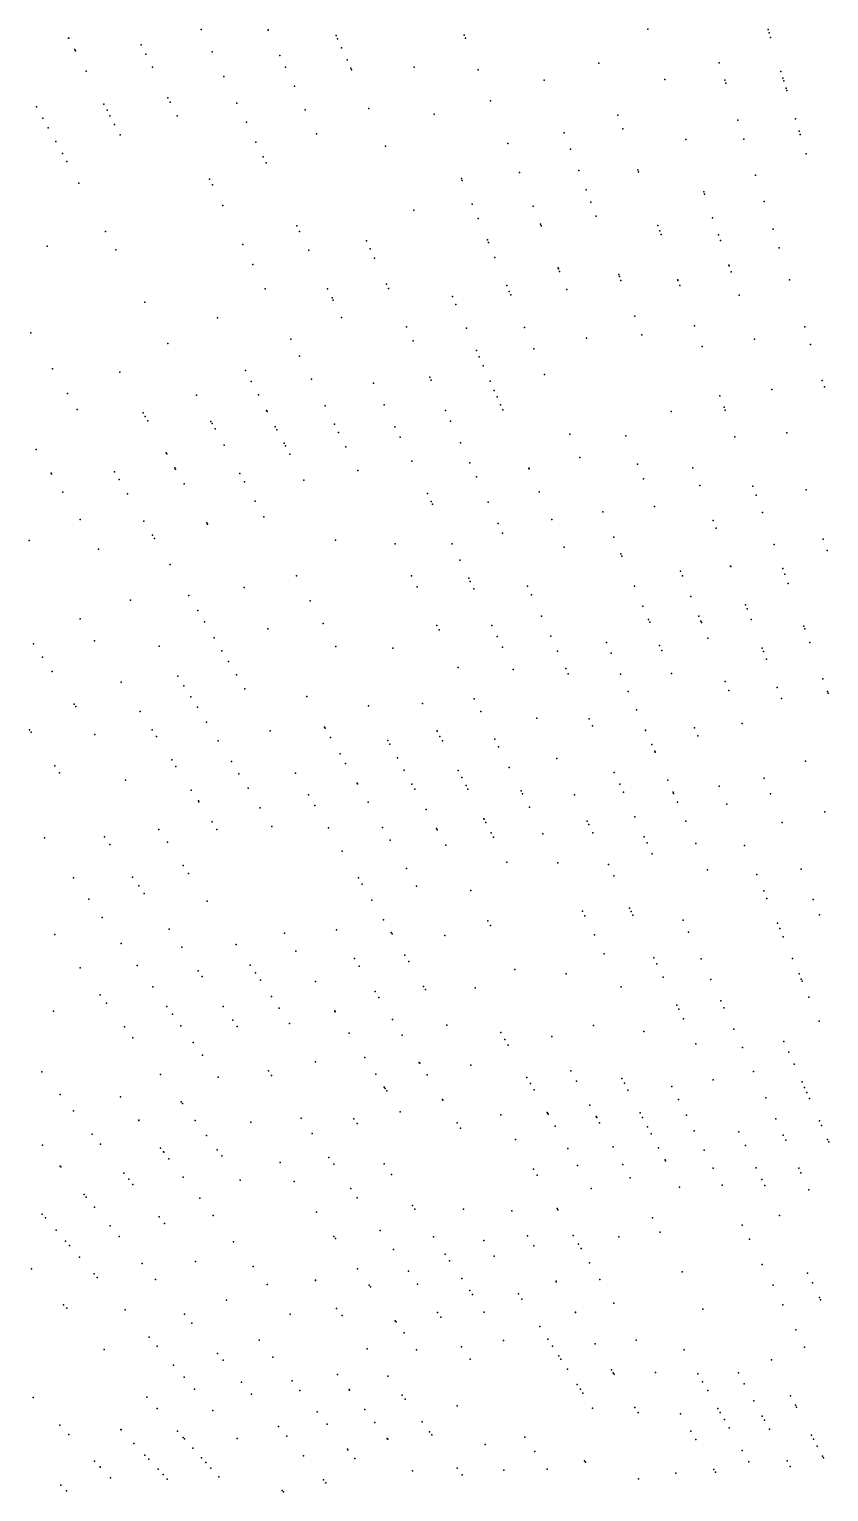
# Model space of a CAD drawing. Header units: metres. Extents: x -4327 to 4266, y -3886 to 3992.
# Drawn here: x -567.3 to -299.1, y 554.5 to 1045 of the extents above; entities that cross this region are included whole.
import ezdxf

# ---------------------------------------------------------------- set-up
doc = ezdxf.new("R2010")
doc.units = ezdxf.units.M

msp = doc.modelspace()

# ---------------------------------------------------------------- linework, layer by layer
for p in [(-509.64, 1044.92, 2439.1), (-359.8, 1044.95, 2465.92), (-319.46, 1044.91, 2452.34), (-554.05, 1042.01, 2458.69), (-554.02, 1041.95, 2455.11), (-487.15, 1044.7, 2456.22), (-487.11, 1044.61, 2484.13), (-464.29, 1042.82, 2470.81), (-463.82, 1041.75, 2450.68), (-421.39, 1042.97, 2484.46), (-420.97, 1041.93, 2474.81), (-319.1, 1043.73, 2453.17), (-318.63, 1042.18, 2474.93), (-551.99, 1038.15, 2480.72), (-551.74, 1037.68, 2479.59), (-529.74, 1039.67, 2475.81), (-528.15, 1036.55, 2461.43), (-505.96, 1037.38, 2491.11), (-483.18, 1036.17, 2474.66), (-462.47, 1038.73, 2450.57), (-548.14, 1030.9, 2487.9), (-525.93, 1032.2, 2461.52), (-481.33, 1032.22, 2475.85), (-460.66, 1034.66, 2469.14), (-459.42, 1031.87, 2455.41), (-459.18, 1031.35, 2479.04), (-438.15, 1032.22, 2480.29), (-416.68, 1031.32, 2481.89), (-376.19, 1033.59, 2461.42), (-335.85, 1033.65, 2442.89), (-315.14, 1030.78, 2437.02), (-501.95, 1029.14, 2467.8), (-478.34, 1025.81, 2474.69), (-394.58, 1027.91, 2463.93), (-354.02, 1028.14, 2469.44), (-333.98, 1027.9, 2476.42), (-333.65, 1026.88, 2462.98), (-314.46, 1028.54, 2435.32), (-314.19, 1027.68, 2491.91), (-313.42, 1025.16, 2456.26), (-520.72, 1021.96, 2464.96), (-519.96, 1020.48, 2464.91), (-412.51, 1020.99, 2475.1), (-313.18, 1024.36, 2465.35), (-564.83, 1018.97, 2486.05), (-542.27, 1019.86, 2440.46), (-541.17, 1017.79, 2442.39), (-540.18, 1015.94, 2455.26), (-517.63, 1015.91, 2482.15), (-497.59, 1020.21, 2481.74), (-474.66, 1017.91, 2477.02), (-453.41, 1018.38, 2447.87), (-431.45, 1016.44, 2481.95), (-369.86, 1016.19, 2459.51), (-562.69, 1015.11, 2469.62), (-560.89, 1011.88, 2454.78), (-538.63, 1013.01, 2455.16), (-494.44, 1013.76, 2466.05), (-368.19, 1011.6, 2455.65), (-329.61, 1014.42, 2451.24), (-310.28, 1014.88, 2468.27), (-309.04, 1010.82, 2458.4), (-558.38, 1007.35, 2447.27), (-536.78, 1009.53, 2467.74), (-491.21, 1007.12, 2449.91), (-470.9, 1009.84, 2446.73), (-447.81, 1005.79, 2453), (-406.71, 1006.65, 2461.99), (-387.79, 1010.23, 2450.19), (-347.07, 1007.96, 2457.22), (-327.54, 1008.06, 2454.14), (-308.7, 1009.7, 2466.79), (-556.12, 1003.26, 2465.19), (-488.76, 1002.11, 2473.31), (-385.69, 1004.76, 2462.32), (-306.68, 1003.12, 2461.84), (-554.62, 1000.56, 2469.11), (-487.82, 1000.18, 2497.56), (-487.79, 1000.12, 2493.75), (-402.78, 996.92, 2452.67), (-382.93, 997.56, 2462.95), (-363.17, 997.8, 2480.81), (-362.93, 997.13, 2456.89), (-323.61, 995.96, 2495.42), (-550.6, 993.31, 2479.53), (-506.82, 994.7, 2480.07), (-505.82, 992.72, 2457.21), (-422.3, 994.87, 2469.06), (-422.02, 994.21, 2460.1), (-380.45, 991.11, 2458.04), (-418.67, 986.32, 2455.12), (-378.87, 986.98, 2458.86), (-341.03, 990.41, 2473.33), (-340.75, 989.61, 2497.84), (-320.76, 987.19, 2462.14), (-502.29, 985.8, 2483.17), (-438.21, 984.24, 2432.32), (-416.63, 981.52, 2479.99), (-398.23, 985.65, 2476.2), (-377.06, 982.28, 2484.38), (-338.04, 981.75, 2478.01), (-541.63, 977.12, 2496.42), (-477.5, 979.02, 2484.73), (-476.56, 977.09, 2465.19), (-395.75, 979.53, 2460.81), (-395.55, 979.02, 2478.17), (-356.38, 979.15, 2479.18), (-355.71, 977.3, 2463.19), (-317.73, 977.88, 2472.75), (-561.3, 972.21, 2479.45), (-495.65, 972.76, 2464.78), (-454.19, 974.01, 2462.45), (-452.95, 971.35, 2466.73), (-413.58, 974.34, 2461.84), (-413.2, 973.43, 2459.55), (-355.26, 976.06, 2478.93), (-336.07, 976.01, 2471.06), (-335.41, 974.09, 2466.22), (-315.71, 971.64, 2445.69), (-538.2, 970.94, 2455.46), (-473.52, 970.87, 2467.69), (-451.46, 968.16, 2499.55), (-411.05, 968.38, 2450.47), (-492.21, 966.02, 2469.48), (-389.86, 964.93, 2468.59), (-389.74, 964.63, 2460.32), (-389.37, 963.73, 2458.02), (-369.53, 962.66, 2487.5), (-369.3, 962.06, 2463.12), (-332.55, 965.8, 2475.54), (-332.49, 965.63, 2471.29), (-331.78, 963.56, 2462.19), (-488.08, 957.92, 2463.36), (-467.21, 957.92, 2452.97), (-447.4, 959.46, 2451.16), (-446.71, 957.98, 2469.55), (-407.09, 959.05, 2452.63), (-406.24, 957.03, 2454.92), (-386.93, 957.7, 2465.09), (-368.78, 960.72, 2471.03), (-349.76, 960.95, 2470.73), (-349.66, 960.67, 2473.83), (-349.06, 959.04, 2473.46), (-312.21, 960.87, 2471.47), (-528.5, 953.43, 2464.69), (-465.71, 954.85, 2456.09), (-465.32, 954.05, 2454.02), (-425.31, 955.27, 2491.73), (-424.17, 952.69, 2492.64), (-405.74, 955.85, 2489.62), (-329.11, 955.79, 2453.68), (-504.12, 948.12, 2486.27), (-462.49, 948.25, 2476.1), (-364.18, 948.72, 2482.02), (-566.72, 943.18, 2458.77), (-440.73, 945.15, 2477.46), (-420.59, 944.67, 2483.04), (-401.11, 944.95, 2476.41), (-361.78, 942.47, 2454.23), (-344.11, 945.45, 2488.29), (-307.09, 945.11, 2457.69), (-520.8, 939.55, 2457.74), (-479.47, 941, 2441.63), (-438.52, 940.41, 2468.81), (-417.26, 937.19, 2494), (-398.06, 937.76, 2476.66), (-380.35, 941.4, 2441.82), (-341.59, 938.52, 2450.81), (-324.02, 941.03, 2446.03), (-305.19, 939.26, 2477.4), (-476.57, 935.33, 2486.22), (-416.34, 935.11, 2488.45), (-415, 932.11, 2468.98), (-559.44, 931.06, 2448.64), (-536.9, 929.93, 2497.44), (-494.75, 930.5, 2473.34), (-472.61, 927.55, 2492.06), (-432.87, 928.29, 2470.87), (-432.41, 927.3, 2495.12), (-394.39, 929.13, 2469.15), (-301.25, 927.15, 2441.57), (-554.48, 922.81, 2459.44), (-511.21, 922.25, 2478.52), (-492.79, 926.8, 2467.25), (-490.4, 922.3, 2470.22), (-451.76, 926.24, 2448.19), (-412.69, 926.92, 2470.51), (-411.29, 923.77, 2469.76), (-318.22, 924.18, 2440.28), (-300.54, 924.97, 2470.99), (-551.23, 917.41, 2481.81), (-468.05, 918.6, 2483.24), (-448.19, 918.93, 2493.26), (-410.34, 921.63, 2475.58), (-409.17, 919.02, 2472.42), (-408.43, 917.36, 2471.81), (-335.59, 922.03, 2469.19), (-334.18, 918.15, 2486.41), (-529.01, 916.28, 2475.64), (-528.34, 915.11, 2476.22), (-527.47, 913.6, 2475.87), (-506.33, 913.44, 2500.13), (-505.91, 912.68, 2471.48), (-487.64, 917.12, 2478.93), (-487.46, 916.78, 2478.01), (-464.92, 912.45, 2466.61), (-427.64, 917.08, 2490.81), (-426, 913.56, 2473.5), (-351.9, 916.72, 2482.88), (-333.83, 917.2, 2433.02), (-504.91, 910.89, 2500.81), (-484.74, 911.66, 2483.14), (-484.2, 910.64, 2461.41), (-463.54, 909.75, 2482.21), (-444.62, 911.6, 2473.37), (-442.9, 908.09, 2498.72), (-385.89, 909.1, 2450.2), (-367.1, 908.61, 2485.81), (-330.59, 908.29, 2463.67), (-313.18, 909.54, 2471.66), (-564.89, 904.01, 2460.78), (-521.29, 902.89, 2480.56), (-521.08, 902.55, 2472.05), (-501.93, 905.5, 2463.27), (-481.79, 906.12, 2449.18), (-481.31, 905.21, 2473.18), (-461.07, 904.9, 2472.82), (-422.6, 906.26, 2480.8), (-518.38, 897.87, 2470.52), (-479.86, 902.49, 2473.37), (-438.98, 900.05, 2480.49), (-419.48, 899.57, 2485.92), (-399.71, 897.77, 2453.51), (-399.7, 897.74, 2465.1), (-382.6, 901.34, 2491.76), (-363.23, 899.03, 2479.39), (-344.65, 897.84, 2459.14), (-559.94, 896.09, 2494.97), (-559.8, 895.87, 2464.37), (-538.67, 896.5, 2450.92), (-537.15, 893.97, 2470.1), (-518.15, 897.46, 2450.65), (-496.65, 895.98, 2448.59), (-495.08, 893.14, 2471.06), (-475.17, 893.67, 2472.07), (-457.05, 897, 2485.88), (-417.25, 894.8, 2453.29), (-399.58, 897.48, 2456.59), (-361.27, 894.18, 2481.97), (-555.94, 889.69, 2469.66), (-534.27, 889.18, 2468.11), (-515.25, 892.45, 2474.5), (-433.7, 889.22, 2446.8), (-396.18, 889.84, 2455.08), (-342.38, 891.92, 2482.78), (-324.54, 891.68, 2457.94), (-323.47, 888.74, 2457.81), (-306.63, 890.52, 2463.6), (-491.51, 886.7, 2460.85), (-432.41, 886.57, 2486.22), (-431.98, 885.69, 2475.85), (-413.29, 886.3, 2464.84), (-374.85, 883.09, 2480.98), (-357.52, 884.9, 2476.19), (-321.35, 882.9, 2498.42), (-550.22, 880.54, 2474.21), (-528.77, 880.02, 2469.06), (-507.71, 879.37, 2503.4), (-507.44, 878.91, 2448.24), (-488.59, 881.44, 2484.64), (-409.96, 879.17, 2472.51), (-392.03, 880.5, 2437.08), (-337.88, 880.2, 2458.14), (-567.26, 873.5, 2459.29), (-525.94, 875.3, 2509.71), (-525.26, 874.18, 2452.67), (-464.5, 873.6, 2462.41), (-408.48, 875.98, 2440.04), (-371.22, 874.55, 2477.05), (-336.88, 877.6, 2466.97), (-300.93, 873.96, 2482.51), (-544.01, 870.6, 2442.53), (-444.49, 872.36, 2448.24), (-425.46, 872.32, 2481.72), (-387.88, 871.2, 2442.43), (-368.88, 869.03, 2465.43), (-317.43, 872.13, 2451.71), (-299.62, 870.16, 2509.31), (-519.98, 865.4, 2477.43), (-422.82, 866.9, 2434.93), (-368.52, 868.18, 2491.46), (-332, 864.88, 2488.13), (-331.97, 864.8, 2451.05), (-314.52, 864.13, 2486.39), (-477.64, 861.69, 2451.97), (-439.01, 861.61, 2476.66), (-419.84, 860.8, 2476.78), (-419.33, 859.75, 2473.75), (-348.77, 863.23, 2475.73), (-348.13, 861.65, 2475.3), (-313.79, 862.14, 2505.82), (-312.65, 859.01, 2484.14), (-533.34, 853.52, 2485.19), (-513.76, 855.04, 2482.59), (-495.18, 857.67, 2472.54), (-437.13, 857.92, 2446.33), (-418.14, 857.32, 2474.79), (-400.19, 858.22, 2460.84), (-398.81, 855.26, 2480.56), (-364.25, 858.12, 2470.73), (-345.32, 854.7, 2479.96), (-510.76, 850.04, 2464.19), (-472.99, 853.3, 2486.71), (-361.42, 851.44, 2455.56), (-327.01, 851.9, 2500.72), (-326.49, 850.55, 2479.95), (-550.18, 847.2, 2478.82), (-508.45, 846.2, 2484.29), (-487.18, 843.83, 2459.8), (-468.72, 845.6, 2448.53), (-430.55, 845.01, 2468.59), (-412.13, 844.99, 2463.18), (-395.47, 848.1, 2504.92), (-359.51, 846.95, 2450.72), (-359.15, 846.1, 2476.95), (-342.65, 848.09, 2469.01), (-341.99, 846.47, 2456.06), (-341.79, 845.96, 2466.93), (-325.14, 847.01, 2469.62), (-307.46, 844.73, 2476.12), (-307.14, 843.87, 2494.79), (-565.81, 838.85, 2475.17), (-545.42, 839.88, 2476.7), (-505.2, 840.8, 2476.3), (-429.81, 843.55, 2452.35), (-410.35, 841.34, 2472.75), (-392.34, 841.38, 2456.43), (-373.69, 839.32, 2505.09), (-339.69, 840.75, 2472.46), (-305.46, 839.25, 2476.9), (-562.79, 834.37, 2477.37), (-523.69, 838.07, 2455.61), (-502.63, 836.52, 2491.43), (-464.45, 837.88, 2477.48), (-445.27, 837.43, 2497.2), (-408.55, 837.66, 2466.01), (-390.03, 836.42, 2462.23), (-372.09, 835.73, 2507.06), (-355.82, 838.26, 2453.98), (-355.11, 836.58, 2494.87), (-321.44, 837.38, 2466.47), (-321.03, 836.31, 2497.18), (-559.56, 829.59, 2467.03), (-500.48, 832.94, 2441.48), (-423.37, 830.92, 2451.36), (-404.9, 830.17, 2468.35), (-387.32, 830.6, 2490.48), (-320.02, 833.68, 2463.92), (-536.42, 826.01, 2455.06), (-517.41, 828.03, 2449.3), (-515.38, 824.79, 2470.99), (-497.75, 828.39, 2467.22), (-386.45, 828.75, 2489.1), (-368.92, 828.6, 2485.69), (-351.85, 828.9, 2501.62), (-333.79, 826.17, 2462.76), (-316.35, 824.13, 2490.69), (-301.03, 827.07, 2487.64), (-513.02, 821.01, 2487.5), (-494.94, 823.72, 2481.15), (-474.1, 821.17, 2492.48), (-417.98, 820.34, 2485.19), (-366.37, 822.87, 2493.81), (-332.56, 823.13, 2462.08), (-314.95, 820.48, 2454.13), (-299.47, 822.79, 2466.18), (-299.27, 822.24, 2460.28), (-552.16, 818.61, 2461.32), (-551.61, 817.8, 2462.79), (-530.03, 816.18, 2468.6), (-510.86, 817.54, 2472.99), (-453.42, 817.99, 2495.23), (-435.35, 818.78, 2486.45), (-415.82, 816.1, 2505.85), (-363.63, 816.74, 2496.5), (-567.19, 810.03, 2476.63), (-525.99, 809.95, 2493.51), (-507.75, 812.57, 2490.01), (-486.47, 809.63, 2486.92), (-468.18, 810.91, 2494.02), (-467.95, 810.51, 2484.58), (-430.48, 809.62, 2466.84), (-430.44, 809.54, 2466.61), (-396.97, 813.9, 2456.67), (-379.41, 813.66, 2481.33), (-378.33, 811.33, 2470.03), (-360.6, 809.92, 2492.79), (-360.55, 809.8, 2479.56), (-344.12, 810.7, 2467.8), (-328.09, 812.06, 2449.9), (-566.57, 809.15, 2489.71), (-545.27, 808.4, 2461.66), (-524.55, 807.74, 2470.66), (-503.85, 806.32, 2470.88), (-466.16, 807.41, 2470.97), (-447.01, 806.43, 2468.15), (-446.32, 805.19, 2501.74), (-429.49, 807.75, 2486.02), (-428.69, 806.25, 2485.58), (-411.12, 806.88, 2485.94), (-358.44, 805.07, 2486.45), (-342.95, 807.94, 2485.05), (-519.45, 799.89, 2482.6), (-462.99, 801.93, 2499.49), (-443.77, 800.58, 2474.9), (-409.81, 804.31, 2486.46), (-390.34, 800.32, 2456.87), (-357.45, 802.84, 2483.86), (-357.28, 802.46, 2482.69), (-558.68, 797.88, 2474.71), (-557.08, 795.6, 2475.54), (-518.06, 797.74, 2492.15), (-499.47, 799.31, 2473.51), (-496.94, 795.27, 2497.77), (-477.94, 795.43, 2475.8), (-461.13, 798.7, 2472.87), (-441.46, 796.42, 2487.04), (-423.44, 796.38, 2459.32), (-406.27, 797.35, 2490.34), (-371.04, 795.69, 2460.03), (-306.89, 799.49, 2476.09), (-534.93, 793.07, 2446.1), (-512.9, 789.79, 2475.42), (-493.88, 790.37, 2466.01), (-457.32, 792.09, 2456.5), (-457.21, 791.91, 2476.58), (-438.89, 791.78, 2464.22), (-437.93, 790.04, 2496.61), (-422.19, 794.01, 2460.3), (-420.75, 791.32, 2472.85), (-420.12, 790.13, 2473.34), (-369.22, 791.79, 2486.48), (-353.09, 793.06, 2466.43), (-335.82, 791.14, 2450.39), (-320.71, 793.78, 2506.31), (-510.52, 786.13, 2467.99), (-510.35, 785.87, 2475.32), (-473.58, 788.17, 2486.16), (-453.62, 785.69, 2477.89), (-402.28, 789.52, 2470.12), (-401.78, 788.54, 2479.81), (-384.42, 788.18, 2500.17), (-367.93, 789.03, 2503.97), (-351.31, 789.05, 2471.15), (-351.11, 788.61, 2478.47), (-349.84, 785.76, 2469.5), (-333.22, 785.02, 2501.1), (-318.6, 788.56, 2498.73), (-489.81, 783.86, 2482.51), (-471.44, 784.6, 2474.9), (-434.18, 783.28, 2479.47), (-414.83, 780.19, 2450.56), (-414.72, 779.98, 2483.84), (-399.47, 784, 2486.93), (-364.12, 780.85, 2465.02), (-300.37, 782.49, 2462.52), (-523.8, 776.56, 2503.24), (-505.96, 779.11, 2458.06), (-504.3, 776.56, 2458.14), (-485.87, 777.55, 2454.33), (-466.92, 777.08, 2480.26), (-448.72, 777.21, 2463.63), (-430.65, 776.92, 2480.49), (-430.42, 776.5, 2453.83), (-414.16, 778.93, 2450.81), (-412.29, 775.4, 2469.23), (-394.95, 775.14, 2467.37), (-380.11, 779.35, 2467.85), (-379.56, 778.22, 2503.5), (-378.22, 775.47, 2490.27), (-346.98, 779.34, 2475.37), (-314.69, 778.89, 2499.35), (-562.14, 773.73, 2477.3), (-542.05, 774.13, 2492.35), (-540.27, 771.58, 2459.82), (-520.92, 772.29, 2477.13), (-446.25, 772.93, 2466.76), (-427.54, 771.31, 2479.6), (-411.54, 773.99, 2469), (-360.98, 774.13, 2478.44), (-360.04, 772.1, 2494.01), (-343.64, 771.83, 2460.22), (-327.36, 771.22, 2497.2), (-462.25, 769.31, 2459.62), (-407.1, 765.63, 2476.58), (-389.99, 765.39, 2470.67), (-358.3, 768.37, 2460.01), (-552.43, 760.35, 2470.52), (-532.59, 760.62, 2452.88), (-515.63, 764.46, 2493.19), (-513.87, 761.84, 2480.5), (-456.85, 760.32, 2464.22), (-440.77, 763.43, 2453.17), (-373.02, 764.8, 2456.02), (-371.17, 761.02, 2496.58), (-339.72, 763.02, 2462.72), (-323.22, 761.46, 2488.09), (-308.35, 763.2, 2466.79), (-530.5, 757.64, 2467.61), (-455.59, 758.23, 2461.64), (-437.36, 757.53, 2489.55), (-419.12, 756.12, 2464.78), (-320.91, 756.01, 2474.78), (-547.26, 753.24, 2471.71), (-528.7, 755.06, 2492.26), (-507.59, 752.53, 2491.82), (-452.39, 752.91, 2499.93), (-319.83, 753.47, 2498.33), (-304.27, 753.1, 2488.29), (-542.75, 747.03, 2492.46), (-448.4, 746.27, 2469.26), (-413.48, 745.94, 2492.36), (-381.74, 749.2, 2461.6), (-380.94, 747.64, 2478.57), (-365.88, 750.17, 2487.72), (-365.35, 749.07, 2497.62), (-364.76, 747.88, 2489.1), (-347.93, 746.15, 2476.23), (-302.17, 747.89, 2475.65), (-558.63, 741.33, 2505.58), (-520.36, 743.14, 2473.64), (-481.69, 741.74, 2473.91), (-464.21, 742.9, 2467.36), (-445.83, 741.98, 2494.05), (-445.58, 741.57, 2483.9), (-427.81, 740.99, 2465.24), (-412.6, 744.35, 2460.74), (-377.66, 741.19, 2479.42), (-346.08, 742.17, 2481.1), (-316.31, 745.18, 2479.97), (-315.54, 743.36, 2478.51), (-536.46, 738.38, 2455.36), (-516.12, 737.09, 2465.96), (-497.82, 738.04, 2477.4), (-314.33, 740.51, 2469), (-531.05, 730.93, 2471.81), (-493.14, 731.11, 2479.6), (-477.79, 735.73, 2470.89), (-458.18, 733.25, 2456.53), (-441.31, 734.46, 2508.44), (-439.98, 732.24, 2456.98), (-374.44, 734.88, 2480.73), (-357.78, 733.56, 2486.48), (-356.78, 731.51, 2465.91), (-341.87, 733.15, 2473.58), (-311.25, 733.26, 2481.53), (-550.22, 730.16, 2467.84), (-510.56, 729.15, 2464.42), (-509.25, 727.29, 2462.32), (-491.36, 728.48, 2466.4), (-489.71, 726.03, 2470.9), (-456.62, 730.74, 2491.45), (-404.43, 729.62, 2464.12), (-387.19, 728.2, 2512.61), (-354.59, 727.02, 2468.87), (-338.66, 726.26, 2473.17), (-309.06, 728.1, 2473.35), (-308.34, 726.4, 2462.92), (-543.43, 721.16, 2474.65), (-525.84, 723.75, 2468.39), (-471.23, 725.63, 2492.87), (-451.27, 722.18, 2488.58), (-434.97, 723.92, 2459.28), (-434.36, 722.89, 2500.09), (-417.7, 723.47, 2517.25), (-368.77, 723.75, 2470.12), (-308.05, 725.72, 2465.25), (-541.32, 718.35, 2465.02), (-521.08, 717.21, 2501.29), (-502.22, 717.24, 2453.44), (-486.04, 720.58, 2473.75), (-483.4, 716.67, 2456.06), (-450.05, 720.24, 2477.47), (-350.04, 717.68, 2473.56), (-349.35, 716.26, 2464.09), (-335.32, 719.11, 2504.57), (-334.23, 716.76, 2463.68), (-305.75, 720.3, 2474.73), (-559.14, 715.66, 2459.69), (-519.2, 714.62, 2466.6), (-498.95, 712.57, 2506.33), (-479.93, 711.52, 2472.8), (-464.79, 715.71, 2507.25), (-464.63, 715.46, 2475.37), (-445.42, 712.83, 2491.8), (-347.76, 713.02, 2462.1), (-302.32, 712.23, 2470.42), (-535.29, 710.35, 2462.54), (-532.5, 706.66, 2462.35), (-516.39, 710.75, 2500.4), (-497.52, 710.53, 2486.02), (-459.93, 708.23, 2503.41), (-442.15, 707.59, 2464.6), (-427.19, 710.96, 2494.73), (-409.05, 708.5, 2492.42), (-391.94, 707.08, 2485.84), (-377.97, 710.86, 2494.02), (-361.15, 708.79, 2464.28), (-330.88, 709.57, 2462.01), (-512.33, 705.16, 2485.07), (-407.69, 706.15, 2493.31), (-406.6, 704.25, 2477.45), (-343.68, 704.65, 2470.07), (-328.01, 703.42, 2473.33), (-314.11, 705.51, 2484.75), (-312.52, 701.93, 2486.49), (-509.2, 700.86, 2452.76), (-471.26, 698.67, 2462.8), (-454.67, 700.13, 2483.71), (-436.42, 698.42, 2509.04), (-436.28, 698.19, 2467.26), (-419.13, 697.56, 2483.83), (-310.72, 697.88, 2486.55), (-563.01, 695.26, 2476.88), (-523.29, 694.43, 2470.44), (-503.89, 693.54, 2478.69), (-487.05, 695.58, 2481.48), (-485.95, 694.01, 2458.35), (-450.99, 694.46, 2472.53), (-433.82, 694.26, 2480.39), (-400.33, 693.38, 2471.03), (-385.56, 695.57, 2477.48), (-383.66, 692.14, 2474.54), (-368.53, 693.1, 2477.88), (-337.81, 692.61, 2469.83), (-324.28, 695.42, 2468.76), (-308.05, 691.9, 2494.3), (-556.85, 687.65, 2466.59), (-536.63, 686.85, 2485.07), (-448.18, 690.13, 2475.04), (-447.88, 689.67, 2464.42), (-447.36, 688.88, 2466.05), (-399.17, 691.38, 2473.09), (-397.92, 689.22, 2483.87), (-367.65, 691.44, 2476.64), (-366.45, 689.19, 2477.97), (-351.74, 690.32, 2483.19), (-307.2, 689.99, 2477.69), (-306.48, 688.36, 2476.66), (-552.46, 682.23, 2464.04), (-516.31, 685.17, 2458.88), (-515.9, 684.62, 2505.14), (-442.84, 681.91, 2468.02), (-428.7, 686.06, 2487.51), (-428.55, 685.82, 2472.87), (-379.21, 684.11, 2497.37), (-349.51, 685.95, 2486.55), (-320.17, 686.6, 2470.71), (-305.58, 686.35, 2479.16), (-530.52, 679.04, 2469.74), (-530.5, 679.01, 2491.45), (-511.63, 678.96, 2475.59), (-492.89, 678.4, 2490.36), (-476, 679.8, 2500.64), (-458.34, 679.51, 2515.59), (-457.31, 677.99, 2500.67), (-423.76, 678.16, 2481.85), (-409.1, 680.85, 2465.19), (-393.57, 681.69, 2470.64), (-393.37, 681.34, 2464.73), (-393.26, 681.14, 2464.02), (-390.88, 677.02, 2472.35), (-377.07, 680.25, 2464.43), (-376.93, 680, 2477.63), (-375.95, 678.23, 2466.47), (-362.4, 681.57, 2478.84), (-361.55, 679.98, 2477.83), (-359.91, 676.89, 2471.32), (-346.86, 680.76, 2491.75), (-316.87, 679.53, 2488.76), (-302.24, 678.84, 2456.84), (-301.53, 677.24, 2480.33), (-546.1, 674.37, 2500.19), (-507.83, 673.91, 2501.51), (-472.35, 674.59, 2472.46), (-422.65, 676.38, 2461.51), (-404.14, 672.6, 2472.21), (-404.13, 672.59, 2467.49), (-358.61, 674.45, 2471.92), (-344.2, 675.53, 2472.62), (-329.28, 675.12, 2493.31), (-314.33, 674.08, 2483.52), (-313.51, 672.32, 2501.84), (-299.47, 672.62, 2473.23), (-562.82, 670.74, 2466.18), (-543.4, 671.05, 2470.45), (-523.21, 669.68, 2465.92), (-522.23, 668.43, 2465.67), (-522.14, 668.31, 2478.41), (-504.22, 669.12, 2492.71), (-386.61, 669.62, 2468.75), (-371.45, 670.12, 2469.89), (-356.16, 669.85, 2479.01), (-340.88, 669.01, 2472.77), (-327.07, 670.6, 2481.51), (-299.09, 671.77, 2470.12), (-556.86, 663.64, 2482.95), (-556.71, 663.46, 2504.21), (-520.39, 666.06, 2483.34), (-502.67, 667.06, 2467.2), (-483.08, 664.9, 2467.48), (-466.72, 666.55, 2469.91), (-465.13, 664.27, 2484.25), (-448.18, 664.45, 2496.77), (-398.16, 662.65, 2468.27), (-383.31, 663.92, 2471.32), (-368.16, 664.18, 2467.02), (-353.97, 665.72, 2473.38), (-353.83, 665.46, 2472.43), (-337.81, 662.99, 2474.81), (-323.44, 663.14, 2498.33), (-309.15, 662.97, 2481.95), (-535.48, 661.26, 2499.91), (-533.9, 659.31, 2461.66), (-532.47, 657.54, 2476.98), (-515.59, 659.92, 2509.71), (-496.55, 658.94, 2486.17), (-478.44, 658.52, 2479.83), (-445.79, 660.9, 2483.43), (-396.92, 660.59, 2470.07), (-365.71, 659.75, 2484.25), (-321.52, 659.21, 2478.51), (-308.4, 661.36, 2480.91), (-548.89, 654.14, 2495.44), (-548.18, 653.29, 2501.1), (-510.09, 652.88, 2473.95), (-459.43, 656.14, 2467.5), (-457.24, 653, 2478.72), (-378.8, 656.1, 2495.02), (-349.14, 656.63, 2478.33), (-334.88, 657.23, 2482.74), (-320.52, 657.16, 2480.75), (-305.78, 655.75, 2479.85), (-562.94, 647.58, 2511.99), (-545.34, 649.91, 2474.87), (-470.93, 648.18, 2472.69), (-438.75, 650.47, 2476.69), (-437.94, 649.27, 2467.44), (-421.61, 649.22, 2466.89), (-405.34, 648.68, 2470.55), (-390.23, 649.44, 2480.62), (-389.98, 649.03, 2498.54), (-561.82, 646.3, 2467.36), (-540.1, 643.67, 2513.52), (-523.64, 646.65, 2466.69), (-521.85, 644.43, 2485.05), (-505.57, 647.1, 2506.4), (-358.23, 646.27, 2477.14), (-328.09, 643.91, 2481.93), (-315.59, 647.05, 2482.47), (-558.22, 642.16, 2490.94), (-555.05, 638.51, 2517.12), (-537.11, 640.11, 2486.08), (-498.71, 638.32, 2486.11), (-465.04, 640.07, 2483.26), (-464.51, 639.34, 2466.49), (-449.56, 642.04, 2474.07), (-431.66, 639.96, 2474.12), (-414.82, 638.77, 2464.75), (-400.1, 640.29, 2462.35), (-384.8, 640.42, 2494.78), (-369.49, 639.97, 2472.43), (-355.6, 641.52, 2488.66), (-325.69, 639.21, 2483.98), (-553.8, 637.08, 2506.95), (-550.36, 633.11, 2464.65), (-445.08, 635.65, 2477.57), (-427.72, 634.12, 2475.26), (-411.36, 633.44, 2492.32), (-397.97, 636.89, 2497.79), (-383.02, 637.46, 2478.33), (-382.14, 635.99, 2477.53), (-566.55, 629.22, 2510.04), (-529.43, 630.95, 2509.28), (-511.53, 631.69, 2471.78), (-492.17, 629.95, 2467.22), (-457.12, 629.18, 2468.91), (-440.07, 628.48, 2468.52), (-426.25, 631.95, 2476.34), (-379.29, 631.24, 2503.69), (-348.23, 628.21, 2481.9), (-321.37, 630.72, 2476.31), (-545.49, 627.51, 2482.72), (-544.44, 626.31, 2514.34), (-524.95, 625.61, 2478.94), (-487.48, 623.94, 2471.25), (-471.28, 625.41, 2471.92), (-471.24, 625.35, 2471.68), (-453.19, 623.77, 2504.77), (-452.8, 623.23, 2478.54), (-436.98, 624.07, 2470.19), (-422.21, 625.95, 2472.01), (-390.57, 625.04, 2465.96), (-390.47, 624.88, 2480.1), (-375.91, 625.62, 2481.39), (-317.78, 623.69, 2484.53), (-306.17, 627.74, 2458.47), (-304.59, 624.51, 2481.82), (-501.06, 618.75, 2466.43), (-419.52, 621.96, 2475.57), (-418.64, 620.66, 2475.26), (-403.17, 620.83, 2476.74), (-402.01, 619.04, 2494.33), (-302.22, 619.64, 2483.33), (-301.82, 618.81, 2474.76), (-555.72, 617.19, 2502.54), (-554.63, 615.98, 2515.98), (-535.06, 615.51, 2480.1), (-515.24, 614.04, 2473.88), (-479.72, 614.01, 2464.24), (-464.16, 615.96, 2467.26), (-462.32, 613.52, 2466.91), (-430.33, 614.58, 2485.48), (-414.63, 614.71, 2480.81), (-384.07, 614.64, 2474.02), (-384.05, 614.61, 2483.93), (-371.14, 617.67, 2484.87), (-341.31, 615.74, 2472.99), (-314.46, 617.17, 2484.5), (-512.67, 610.98, 2484.63), (-444.48, 611.78, 2475.84), (-444.22, 611.41, 2498.71), (-429.24, 613.01, 2503.81), (-396.03, 609.83, 2487.14), (-310.16, 608.73, 2466.12), (-527.02, 606.27, 2474.63), (-490.13, 605.26, 2472.49), (-441.56, 607.76, 2478.92), (-408.18, 605.15, 2481.62), (-393.3, 605.62, 2480.01), (-377.45, 604.04, 2476.35), (-363.71, 605.32, 2475.49), (-542.16, 602.13, 2509.96), (-524.39, 603.24, 2471.46), (-504.14, 600.81, 2471.02), (-502.26, 598.57, 2475.87), (-485.51, 599.56, 2472.69), (-453.91, 602.35, 2479.06), (-437.38, 602, 2479.76), (-422.23, 603.01, 2477.71), (-419.37, 598.93, 2480.75), (-391.75, 603.24, 2480.31), (-389.67, 600.04, 2477.25), (-388.91, 598.87, 2482.6), (-347.61, 602.07, 2493.65), (-318.32, 598.68, 2484.38), (-307.23, 602.97, 2468.94), (-518.91, 596.94, 2491.99), (-463.92, 593.79, 2481.62), (-386.76, 595.56, 2479.05), (-372, 595.33, 2460.83), (-371.36, 594.3, 2492.61), (-371.11, 593.9, 2480.54), (-357.2, 594.48, 2487.63), (-342.95, 594.01, 2481.19), (-329.41, 594.28, 2484.25), (-515.34, 592.83, 2474.83), (-511.87, 588.84, 2495.89), (-496.09, 591.22, 2492.76), (-479.07, 591.61, 2468.27), (-459.98, 588.75, 2494.78), (-447, 593.18, 2475.21), (-383.43, 590.43, 2472.99), (-382.41, 588.86, 2461.31), (-341.39, 591.3, 2469.86), (-327.42, 590.68, 2490.56), (-565.95, 586.05, 2505.1), (-527.83, 586.21, 2480.6), (-492.67, 587.14, 2475.56), (-476.5, 588.43, 2464.56), (-459.8, 588.51, 2483.9), (-442.18, 586.79, 2497.93), (-441.17, 585.45, 2487.22), (-381.57, 587.56, 2460.97), (-339.7, 588.38, 2473.39), (-324.25, 584.96, 2498.79), (-311.9, 586.59, 2493), (-524.36, 582.36, 2478.31), (-505.65, 581.68, 2475.02), (-470.71, 581.28, 2482.78), (-454.74, 582.04, 2476.18), (-423.78, 583.29, 2491.27), (-378.28, 582.5, 2465.28), (-364.1, 582.69, 2464.51), (-363.07, 581.03, 2467.91), (-348.82, 580.54, 2465.67), (-336.25, 582.4, 2485.37), (-335.49, 581.08, 2463.77), (-321.39, 579.8, 2498.55), (-310.23, 583.46, 2479.71), (-309.89, 582.82, 2493.36), (-556.95, 576.74, 2469.87), (-536.55, 575.38, 2488.08), (-536.39, 575.21, 2487.37), (-517.57, 574.82, 2479.13), (-483.61, 576.35, 2477.79), (-467.3, 577.07, 2494.32), (-451.37, 577.73, 2477.55), (-435.49, 577.91, 2500.4), (-432.96, 574.55, 2480.79), (-345.33, 574.72, 2483.33), (-334.11, 578.7, 2464.26), (-332.46, 575.84, 2473.43), (-320.62, 578.41, 2454.73), (-318.96, 575.43, 2468.84), (-554, 573.69, 2489.11), (-532.13, 570.64, 2477.02), (-515.61, 572.65, 2479.26), (-515.17, 572.16, 2501.18), (-512.42, 569.1, 2473.41), (-497.48, 572.28, 2477.82), (-480.89, 573.11, 2498.13), (-447.18, 572.36, 2474.35), (-446.97, 572.09, 2488.25), (-432.18, 573.53, 2481.42), (-414.33, 570.28, 2476.12), (-401.02, 572.72, 2481.64), (-343.7, 572.01, 2482.37), (-304.92, 573.46, 2491.74), (-304.16, 572.04, 2480.02), (-302.95, 569.77, 2464.67), (-545.39, 564.76, 2468.92), (-528.49, 566.74, 2483.67), (-527.18, 565.33, 2491.86), (-509.52, 565.88, 2483.38), (-508.05, 564.25, 2476.21), (-475.32, 566.46, 2498.89), (-460.54, 568.71, 2477.95), (-460.39, 568.53, 2487.14), (-458.05, 565.64, 2489.53), (-397.69, 567.96, 2481.72), (-380.97, 564.81, 2485.57), (-380.68, 564.38, 2467.82), (-328.09, 568.27, 2467.75), (-325.88, 564.44, 2467.37), (-313.09, 564.84, 2466.61), (-301.15, 566.37, 2466.45), (-300.85, 565.82, 2491.92), (-543.47, 562.78, 2478.97), (-543.42, 562.73, 2478.74), (-524.06, 561.99, 2472.34), (-522.37, 560.18, 2473.89), (-506.34, 562.35, 2477.51), (-503.69, 559.41, 2483.94), (-438.71, 561.52, 2482.5), (-423.78, 562.37, 2478.67), (-422.1, 560.15, 2458.66), (-408.06, 561.64, 2474.46), (-393.54, 562.03, 2481.91), (-350.34, 560.66, 2491.79), (-337.63, 561.91, 2470.76), (-337.07, 560.98, 2472.09), (-312, 562.87, 2469), (-556.7, 556.7, 2471.11), (-554.74, 554.74, 2471.73), (-539.98, 559.16, 2477.15), (-520.98, 558.69, 2510.87), (-482.39, 554.92, 2484.74), (-481.98, 554.45, 82.28), (-468.55, 558.4, 2498.33), (-467.73, 557.42, 2483.86), (-362.89, 558.8, 2483.94)]:
    msp.add_point(p)

doc.saveas('drawing.dxf')
